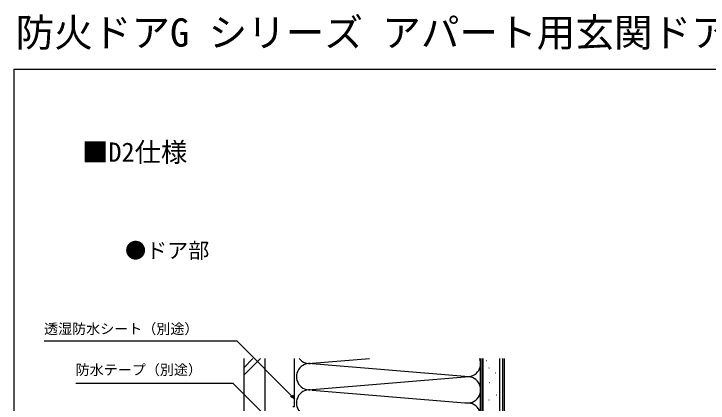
# Model space of a CAD drawing. Units: millimetres, scale not verified. Extents: x -525 to 525, y -783 to 779.
# Drawn here: x -525 to -129.4, y 556.8 to 778.7 of the extents above; entities that cross this region are included whole.
import ezdxf
from ezdxf.enums import TextEntityAlignment as Align

# ---------------------------------------------------------------- set-up
doc = ezdxf.new("R2010")
doc.units = ezdxf.units.MM
doc.header["$LTSCALE"] = 4
for name, color, linetype in [('0-1_USER1', 3, 'Continuous'), ('0-6_YKK_D', 6, 'Continuous'), ('0-7_YKK_ZWAK', 7, 'Continuous'), ('0-8_YSS_K', 3, 'Continuous'), ('0-9_YSS_KE', 3, 'Continuous')]:
    doc.layers.add(name, color=color, linetype=linetype)
doc.styles.add('ＭＳ ゴシック', font='')
doc.styles.get('ＭＳ ゴシック').set_extended_font_data('MS Gothic')

msp = doc.modelspace()

# ---------------------------------------------------------------- linework, layer by layer
at = {"layer": '0-6_YKK_D'}
for points in [[(-364.998, 559.194), (-366.802, 560.997), (-397.812, 592.007), (-507.772, 592.007)], [(-364.998, 532.746), (-366.802, 534.549), (-400.115, 567.862), (-489.674, 567.862)], [(-366.318, 561.48), (-364.998, 559.194), (-367.285, 560.514)]]:
    msp.add_lwpolyline(points, dxfattribs=at)
at = {"layer": '0-7_YKK_ZWAK'}
for q in [(-525, -782.8), (525, 747.2)]:
    msp.add_line((-525, 747.2), q, dxfattribs=at)
at = {"layer": '0-8_YSS_K'}
for p, q in [((-393.998, 572.737), (-384.535, 582.2)), ((-393.998, 576.979), (-388.778, 582.2)), ((-354.967, 579.5), (-322.296, 582.2)), ((-258.998, 489.342), (-258.998, 582.2)), ((-257.498, 439.343), (-257.498, 582.2)), ((-247.998, 439.343), (-247.998, 582.2)), ((-245.498, 439.343), (-245.498, 582.2)), ((-268.03, 572), (-354.967, 579.184)), ((-255.626, 581.041), (-255.426, 581.041)), ((-254.321, 576.92), (-254.121, 576.92)), ((-250.731, 574.047), (-250.531, 574.047)), ((-354.967, 564.5), (-268.03, 571.684)), ((-254.227, 568.452), (-254.027, 568.452)), ((-354.967, 564.184), (-268.03, 557)), ((-254.286, 558.589), (-254.086, 558.589)), ((-250.031, 561.458), (-249.831, 561.458))]:
    msp.add_line(p, q, dxfattribs=at)
for centre, start, end in [((-356.498, 586.842), 218.24086, 281.78353), ((-266.498, 579.342), 258.21646, 22.39757), ((-356.498, 571.842), 78.21648, 281.78353), ((-266.498, 564.342), 258.21646, 101.78354), ((-356.498, 556.842), 78.21649, 281.78353), ((-266.498, 549.342), 258.21646, 101.78354)]:
    msp.add_arc(centre, 7.5, start, end, dxfattribs=at)
at = {"layer": '0-9_YSS_KE'}
for p, q in [((-393.998, 582.2), (-393.998, 473.342)), ((-258.998, 582.2), (-258.998, 439.343)), ((-257.998, 439.342), (-257.998, 582.2)), ((-246.498, 582.2), (-246.498, 439.343))]:
    msp.add_line(p, q, dxfattribs=at)
for points in [[(-381.998, 582.2), (-381.998, 473.342), (-393.998, 473.342)], [(-365.998, 554.931), (-364.998, 554.931), (-364.998, 582.2)]]:
    msp.add_lwpolyline(points, dxfattribs=at)

# ---------------------------------------------------------------- texts
at = {"layer": '0-1_USER1', "style": 'ＭＳ ゴシック'}
for s, height, p in [('防火ドアG シリーズ アパート用玄関ドア D2仕様', 16.13, (-524, 755.2)), ('■D2仕様', 11, (-486.153, 691.075)), ('●ドア部', 8.798, (-461.636, 636.768))]:
    msp.add_text(s, height=height, dxfattribs=at).set_placement(p, align=Align.BOTTOM_LEFT)
at = {"layer": '0-6_YKK_D', "style": 'ＭＳ ゴシック'}
for s, p in [('透湿防水シート（別途）', (-507.813, 594.432)), ('防水テープ（別途）', (-489.818, 571.075))]:
    msp.add_text(s, height=5.865, dxfattribs=at).set_placement(p, align=Align.BOTTOM_LEFT)

doc.saveas('drawing.dxf')
